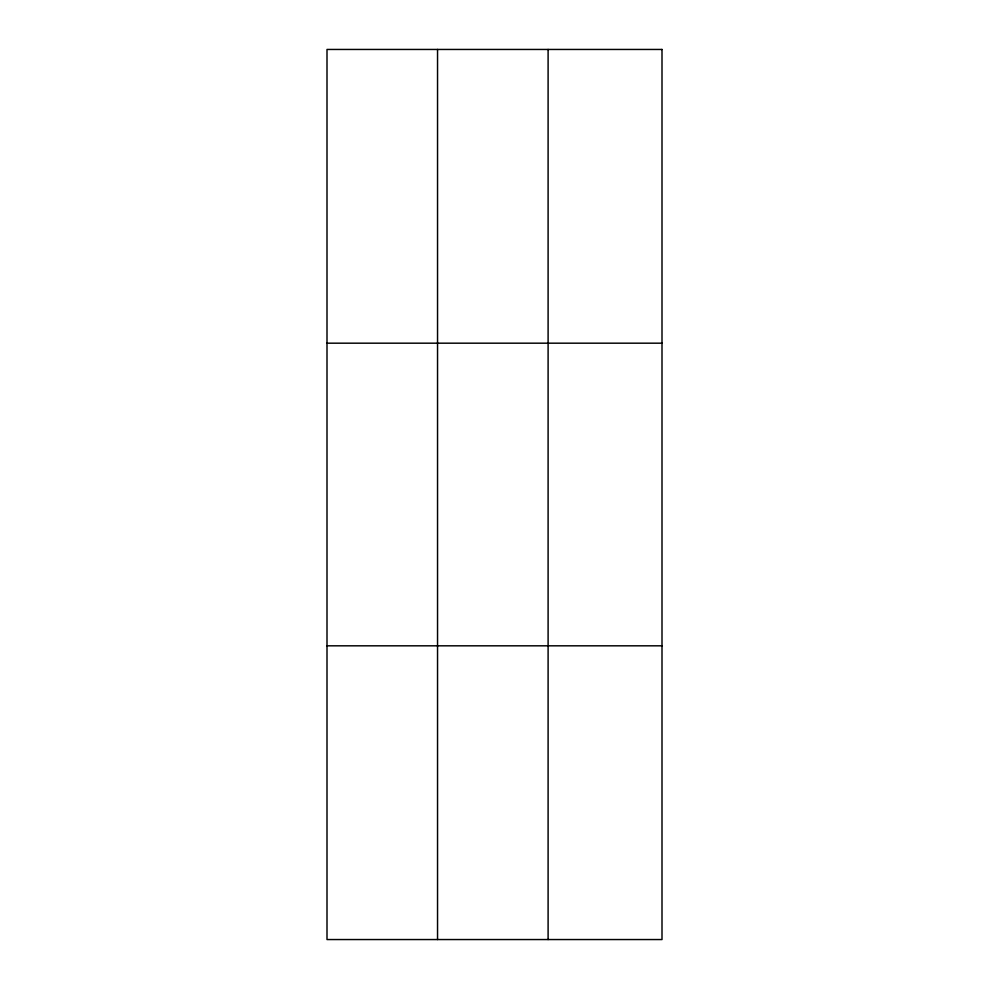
<?xml version="1.0" encoding="UTF-8"?>
<svg xmlns="http://www.w3.org/2000/svg" width="989" height="989" viewBox="0 0 989 989"><rect width="100%" height="100%" fill="white"/><g stroke="black" fill="none" stroke-linecap="round" stroke-linejoin="round"><path stroke-width="1.48" d="M437.546 49.45L437.546 939.55M548.104 49.45L548.104 939.55M327 343.183L662 343.183M327 645.817L662 645.817M662 49.45L662 939.55L327 939.55L327 49.45L662 49.45"/></g></svg>
